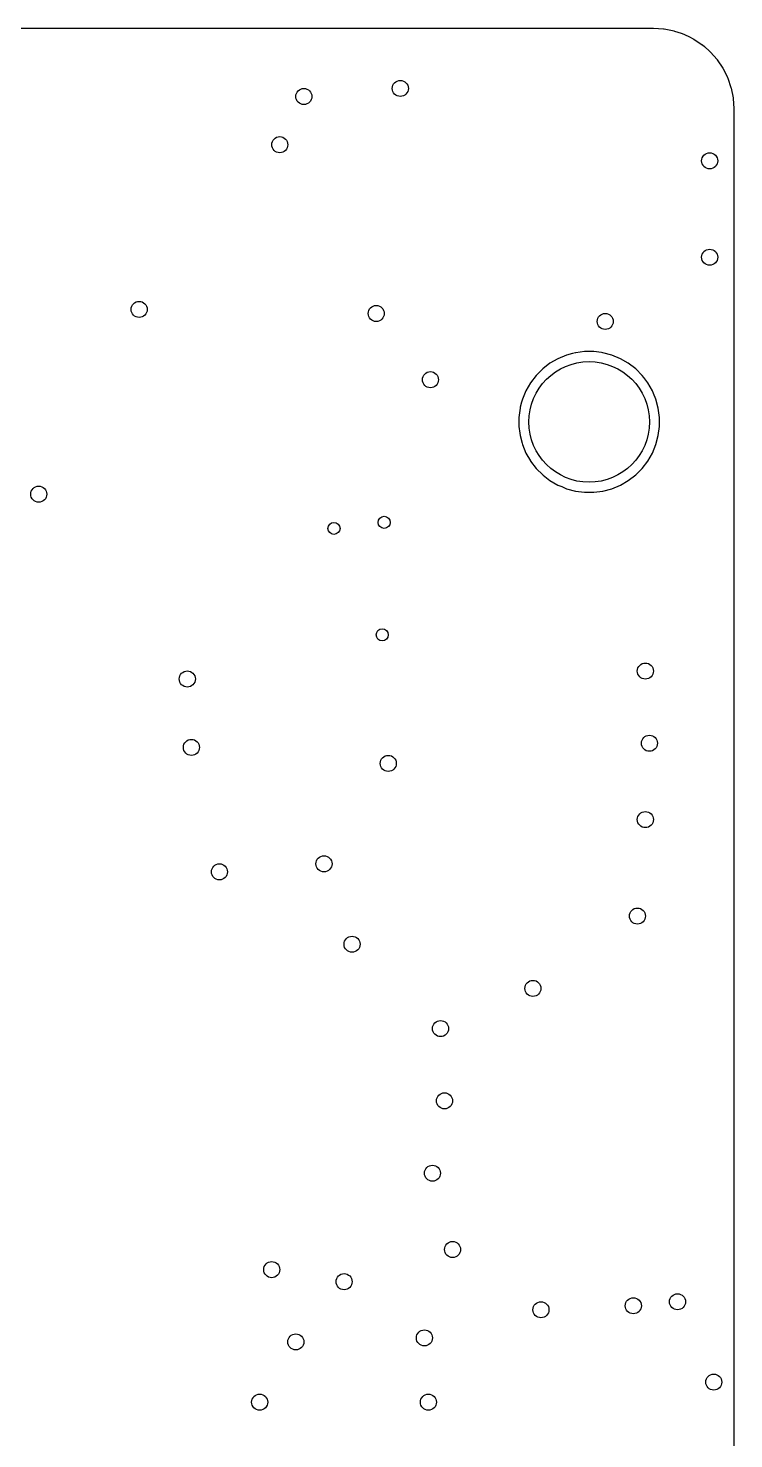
# Model space of a CAD drawing. Extents: x 2.03 to 8.88, y -5.74 to -2.97.
# Drawn here: x 8.187 to 8.878, y -4.355 to -2.972 of the extents above; entities that cross this region are included whole.
import ezdxf

# ---------------------------------------------------------------- set-up
doc = ezdxf.new("R2010")
doc.units = 0
doc.header["$MEASUREMENT"] = 0
doc.layers.add('BLACK', color=7, linetype='CONTINUOUS')

msp = doc.modelspace()

# ---------------------------------------------------------------- linework, layer by layer
at = {"layer": 'BLACK', "linetype": 'CONTINUOUS'}
for p, q in [((7.8053, -2.9725), (8.7966, -2.9725)), ((8.7966, -2.9725), (8.7991, -2.9725)), ((8.7991, -2.9725), (8.7994, -2.9725)), ((8.7994, -2.9725), (8.8092, -2.9731)), ((8.8092, -2.9731), (8.8098, -2.9732)), ((8.8098, -2.9732), (8.818, -2.9748)), ((8.818, -2.9748), (8.8193, -2.9751)), ((8.8193, -2.9751), (8.8199, -2.9752)), ((8.8199, -2.9752), (8.8263, -2.9774)), ((8.8263, -2.9774), (8.829, -2.9784)), ((8.829, -2.9784), (8.8296, -2.9786)), ((8.8296, -2.9786), (8.8345, -2.981)), ((8.8345, -2.981), (8.8383, -2.9829)), ((8.8383, -2.9829), (8.8388, -2.9832)), ((8.8388, -2.9832), (8.8469, -2.9886)), ((8.8469, -2.9886), (8.8474, -2.9889)), ((8.8474, -2.9889), (8.8491, -2.9905)), ((8.8491, -2.9905), (8.8546, -2.9953)), ((8.8546, -2.9953), (8.8551, -2.9958)), ((8.8551, -2.9958), (8.8615, -3.003)), ((8.8615, -3.003), (8.8618, -3.0035)), ((8.8618, -3.0035), (8.8672, -3.0116)), ((8.8672, -3.0116), (8.8675, -3.0121)), ((8.8675, -3.0121), (8.8718, -3.0208)), ((8.8718, -3.0208), (8.872, -3.0214)), ((8.872, -3.0214), (8.8751, -3.0305)), ((8.8751, -3.0305), (8.8753, -3.0311)), ((8.8753, -3.0311), (8.8772, -3.0406)), ((8.8772, -3.0406), (8.8773, -3.0412)), ((8.8773, -3.0412), (8.8779, -3.051)), ((8.8779, -3.051), (8.8779, -3.0513)), ((8.8779, -3.0513), (8.8779, -5.6593)), ((8.7317, -3.2894), (8.7232, -3.2905)), ((8.7407, -3.2894), (8.7317, -3.2894)), ((8.7317, -3.2894), (8.7317, -3.2894)), ((8.7482, -3.2903), (8.7407, -3.2894)), ((8.7407, -3.2894), (8.7407, -3.2894)), ((8.6978, -3.3008), (8.6907, -3.3063)), ((8.7057, -3.2963), (8.6978, -3.3008)), ((8.714, -3.2929), (8.7057, -3.2963)), ((8.7057, -3.2963), (8.7057, -3.2963)), ((8.7198, -3.2913), (8.714, -3.2929)), ((8.7227, -3.2905), (8.7198, -3.2913)), ((8.7232, -3.2905), (8.7227, -3.2905)), ((8.7497, -3.2905), (8.7482, -3.2903)), ((8.7584, -3.2929), (8.7497, -3.2905)), ((8.7668, -3.2963), (8.7584, -3.2929)), ((8.7746, -3.3008), (8.7668, -3.2963)), ((8.7668, -3.2963), (8.7668, -3.2963)), ((8.7818, -3.3063), (8.7746, -3.3008)), ((8.6843, -3.3127), (8.6788, -3.3199)), ((8.6907, -3.3063), (8.6843, -3.3127)), ((8.7881, -3.3127), (8.7818, -3.3063)), ((8.7818, -3.3063), (8.7818, -3.3063)), ((8.7897, -3.3147), (8.7881, -3.3127)), ((8.7881, -3.3127), (8.7881, -3.3127)), ((8.7881, -3.3127), (8.7881, -3.3127)), ((8.7936, -3.3199), (8.7897, -3.3147)), ((8.6743, -3.3277), (8.6708, -3.3361)), ((8.6788, -3.3199), (8.6743, -3.3277)), ((8.6743, -3.3277), (8.6743, -3.3277)), ((8.7982, -3.3277), (8.7936, -3.3199)), ((8.7936, -3.3199), (8.7936, -3.3199)), ((8.7936, -3.3199), (8.7936, -3.3199)), ((8.7992, -3.3303), (8.7982, -3.3277)), ((8.7982, -3.3277), (8.7982, -3.3277)), ((8.7982, -3.3277), (8.7982, -3.3277)), ((8.8016, -3.3361), (8.7992, -3.3303)), ((8.6685, -3.3448), (8.6673, -3.3538)), ((8.6687, -3.3439), (8.6685, -3.3448)), ((8.6685, -3.3448), (8.6685, -3.3448)), ((8.67, -3.339), (8.6687, -3.3439)), ((8.6708, -3.3361), (8.67, -3.339)), ((8.804, -3.3448), (8.8016, -3.3361)), ((8.8051, -3.3538), (8.804, -3.3448)), ((8.6673, -3.3538), (8.6673, -3.3628)), ((8.8051, -3.3628), (8.8051, -3.3538)), ((8.6673, -3.3628), (8.6682, -3.3692)), ((8.6682, -3.3692), (8.6685, -3.3717)), ((8.6685, -3.3717), (8.6705, -3.3792)), ((8.8016, -3.3805), (8.804, -3.3717)), ((8.804, -3.3717), (8.8051, -3.3628)), ((8.6705, -3.3792), (8.6708, -3.3805)), ((8.6708, -3.3805), (8.6743, -3.3888)), ((8.7982, -3.3888), (8.8016, -3.3805)), ((8.6743, -3.3888), (8.6743, -3.3888)), ((8.6743, -3.3888), (8.6787, -3.3964)), ((8.6787, -3.3964), (8.6788, -3.3966)), ((8.6788, -3.3966), (8.6843, -3.4038)), ((8.7881, -3.4038), (8.7936, -3.3966)), ((8.7936, -3.3966), (8.7982, -3.3888)), ((8.6843, -3.4038), (8.6843, -3.4038)), ((8.6843, -3.4038), (8.6907, -3.4102)), ((8.6907, -3.4102), (8.6907, -3.4102)), ((8.6907, -3.4102), (8.6907, -3.4102)), ((8.6907, -3.4102), (8.6912, -3.4106)), ((8.6912, -3.4106), (8.6978, -3.4157)), ((8.7746, -3.4157), (8.7818, -3.4102)), ((8.7818, -3.4102), (8.7881, -3.4038)), ((8.7818, -3.4102), (8.7818, -3.4102)), ((8.7818, -3.4102), (8.7818, -3.4102)), ((8.7881, -3.4038), (8.7881, -3.4038)), ((8.7881, -3.4038), (8.7881, -3.4038)), ((8.6978, -3.4157), (8.6978, -3.4157)), ((8.6978, -3.4157), (8.6978, -3.4157)), ((8.6978, -3.4157), (8.7057, -3.4202)), ((8.7057, -3.4202), (8.7057, -3.4202)), ((8.7057, -3.4202), (8.7057, -3.4202)), ((8.7057, -3.4202), (8.7093, -3.4217)), ((8.7093, -3.4217), (8.714, -3.4237)), ((8.714, -3.4237), (8.7227, -3.426)), ((8.7227, -3.426), (8.7317, -3.4272)), ((8.7317, -3.4272), (8.7317, -3.4272)), ((8.7317, -3.4272), (8.7407, -3.4272)), ((8.7407, -3.4272), (8.7497, -3.426)), ((8.7407, -3.4272), (8.7407, -3.4272)), ((8.7497, -3.426), (8.7584, -3.4237)), ((8.7584, -3.4237), (8.7668, -3.4202)), ((8.7668, -3.4202), (8.7746, -3.4157))]:
    msp.add_line(p, q, dxfattribs=at)
at = {"layer": 'BLACK'}
for centre, radius in [((8.5512, -3.0315), 0.00787), ((8.4567, -3.0394), 0.00787), ((8.4331, -3.0866), 0.00787), ((8.8543, -3.1024), 0.00787), ((8.8543, -3.1969), 0.00787), ((8.2953, -3.248), 0.00787), ((8.5276, -3.252), 0.00787), ((8.752, -3.2598), 0.00787), ((8.7362, -3.3583), 0.0591), ((8.5807, -3.3169), 0.00787), ((8.1969, -3.4291), 0.00787), ((8.5354, -3.4567), 0.00591), ((8.4862, -3.4626), 0.00591), ((8.5335, -3.5669), 0.00591), ((8.3425, -3.6102), 0.00787), ((8.7913, -3.6024), 0.00787), ((8.3465, -3.6772), 0.00787), ((8.7953, -3.6732), 0.00787), ((8.5394, -3.6929), 0.00787), ((8.7913, -3.748), 0.00787), ((8.4764, -3.7913), 0.00787), ((8.374, -3.7992), 0.00787), ((8.7835, -3.8425), 0.00787), ((8.5039, -3.8701), 0.00787), ((8.6811, -3.9134), 0.00787), ((8.5906, -3.9528), 0.00787), ((8.5945, -4.0236), 0.00787), ((8.5827, -4.0945), 0.00787), ((8.6024, -4.1693), 0.00787), ((8.4252, -4.189), 0.00787), ((8.4961, -4.2008), 0.00787), ((8.8228, -4.2205), 0.00787), ((8.689, -4.2283), 0.00787), ((8.7795, -4.2244), 0.00787), ((8.4488, -4.2598), 0.00787), ((8.5748, -4.2559), 0.00787), ((8.8583, -4.2992), 0.00787), ((8.4134, -4.3189), 0.00787), ((8.5787, -4.3189), 0.00787)]:
    msp.add_circle(centre, radius, dxfattribs=at)
at = {"layer": 'WHITE'}
for centre, radius in [((8.5512, -3.0315), 0.00787), ((8.4567, -3.0394), 0.00787), ((8.4331, -3.0866), 0.00787), ((8.8543, -3.1024), 0.00787), ((8.8543, -3.1969), 0.00787), ((8.2953, -3.248), 0.00787), ((8.5276, -3.252), 0.00787), ((8.752, -3.2598), 0.00787), ((8.7362, -3.3583), 0.0591), ((8.5807, -3.3169), 0.00787), ((8.1969, -3.4291), 0.00787), ((8.5354, -3.4567), 0.00591), ((8.4862, -3.4626), 0.00591), ((8.5335, -3.5669), 0.00591), ((8.3425, -3.6102), 0.00787), ((8.7913, -3.6024), 0.00787), ((8.3465, -3.6772), 0.00787), ((8.7953, -3.6732), 0.00787), ((8.5394, -3.6929), 0.00787), ((8.7913, -3.748), 0.00787), ((8.4764, -3.7913), 0.00787), ((8.374, -3.7992), 0.00787), ((8.7835, -3.8425), 0.00787), ((8.5039, -3.8701), 0.00787), ((8.6811, -3.9134), 0.00787), ((8.5906, -3.9528), 0.00787), ((8.5945, -4.0236), 0.00787), ((8.5827, -4.0945), 0.00787), ((8.6024, -4.1693), 0.00787), ((8.4252, -4.189), 0.00787), ((8.4961, -4.2008), 0.00787), ((8.8228, -4.2205), 0.00787), ((8.689, -4.2283), 0.00787), ((8.7795, -4.2244), 0.00787), ((8.4488, -4.2598), 0.00787), ((8.5748, -4.2559), 0.00787), ((8.8583, -4.2992), 0.00787), ((8.4134, -4.3189), 0.00787), ((8.5787, -4.3189), 0.00787)]:
    msp.add_circle(centre, radius, dxfattribs=at)

doc.saveas('drawing.dxf')
